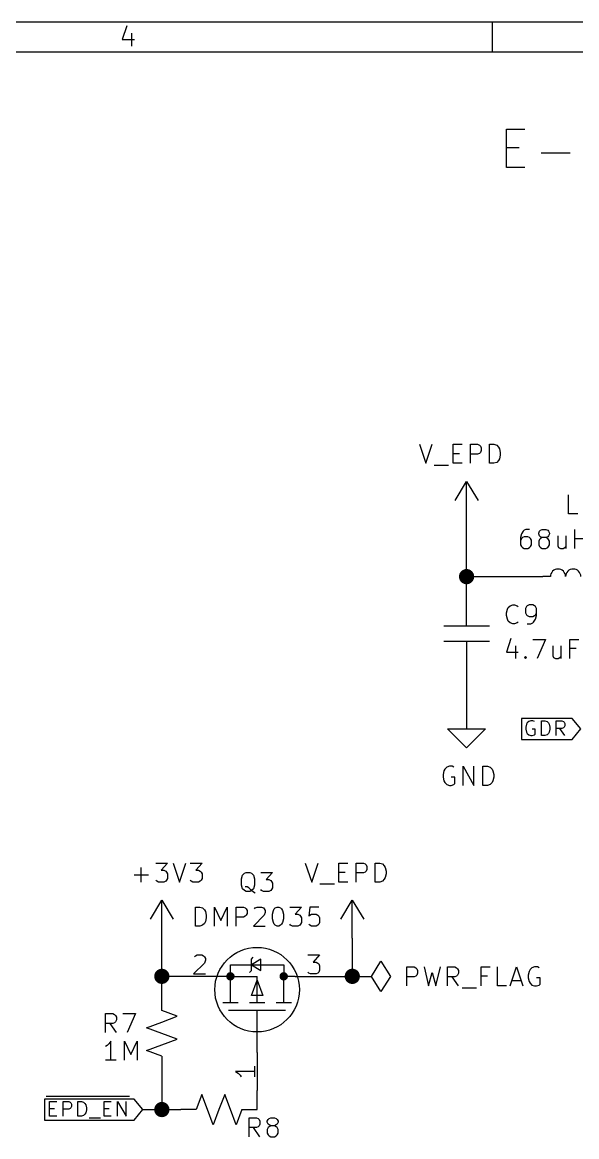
# Model space of a CAD drawing. Extents: x 0.4 to 16.1, y -11.3 to -0.4.
# Drawn here: x 7.034 to 8.489, y -3.321 to -0.394 of the extents above; entities that cross this region are included whole.
import ezdxf

# ---------------------------------------------------------------- set-up
doc = ezdxf.new("R2010")
doc.units = 0
doc.header["$MEASUREMENT"] = 0
for name, color, linetype in [('BLUE3', 171, 'CONTINUOUS'), ('CYAN2', 4, 'CONTINUOUS'), ('GREEN2', 3, 'CONTINUOUS'), ('RED2', 1, 'CONTINUOUS')]:
    doc.layers.add(name, color=color, linetype=linetype)

msp = doc.modelspace()

# ---------------------------------------------------------------- linework, layer by layer
at = {"layer": 'BLUE3', "linetype": 'CONTINUOUS'}
for p, q in [((8.30506, -0.774736), (8.30506, -0.674736)), ((8.30506, -0.674736), (8.35268, -0.674736)), ((8.30506, -0.722354), (8.33839, -0.722354)), ((8.39554, -0.736642), (8.47172, -0.736642)), ((8.35268, -0.774736), (8.30506, -0.774736))]:
    msp.add_line(p, q, dxfattribs=at)
at = {"layer": 'CYAN2', "linetype": 'CONTINUOUS'}
for p, q in [((8.07667, -1.5023), (8.09333, -1.5523)), ((8.09333, -1.5523), (8.11, -1.5023)), ((8.16476, -1.5523), (8.16476, -1.5023)), ((8.16476, -1.5023), (8.18857, -1.5023)), ((8.21, -1.5523), (8.21, -1.5023)), ((8.21, -1.5023), (8.22905, -1.5023)), ((8.22905, -1.5023), (8.23381, -1.50469)), ((8.23381, -1.50469), (8.23619, -1.50706)), ((8.23619, -1.50706), (8.23857, -1.51183)), ((8.23857, -1.51897), (8.23619, -1.52373)), ((8.23857, -1.51183), (8.23857, -1.51897)), ((8.26, -1.5523), (8.26, -1.5023)), ((8.26, -1.5023), (8.2719, -1.5023)), ((8.2719, -1.5023), (8.27905, -1.50469)), ((8.27905, -1.50469), (8.28381, -1.50944)), ((8.28381, -1.50944), (8.28619, -1.51421)), ((8.28619, -1.51421), (8.28857, -1.52373)), ((8.16476, -1.52611), (8.18143, -1.52611)), ((8.22905, -1.52849), (8.21, -1.52849)), ((8.23381, -1.52611), (8.22905, -1.52849)), ((8.23619, -1.52373), (8.23381, -1.52611)), ((8.27905, -1.54992), (8.2719, -1.5523)), ((8.28381, -1.54516), (8.27905, -1.54992)), ((8.28619, -1.5404), (8.28381, -1.54516)), ((8.28857, -1.53087), (8.28619, -1.5404)), ((8.28857, -1.52373), (8.28857, -1.53087)), ((8.11476, -1.55706), (8.15285, -1.55706)), ((8.18857, -1.5523), (8.16476, -1.5523)), ((8.2719, -1.5523), (8.26, -1.5523)), ((8.46785, -1.68493), (8.46785, -1.63493)), ((8.49167, -1.68493), (8.46785, -1.68493)), ((8.35594, -1.72593), (8.35119, -1.72831)), ((8.36547, -1.72593), (8.35594, -1.72593)), ((8.39404, -1.72831), (8.3988, -1.72593)), ((8.3988, -1.72593), (8.40833, -1.72593)), ((8.40833, -1.72593), (8.41309, -1.72831)), ((8.48452, -1.77593), (8.48452, -1.72593)), ((8.34404, -1.73783), (8.34166, -1.74736)), ((8.34166, -1.74736), (8.34166, -1.76641)), ((8.34404, -1.74974), (8.34166, -1.7545)), ((8.3488, -1.73069), (8.34404, -1.73783)), ((8.34642, -1.74736), (8.34404, -1.74974)), ((8.35119, -1.74498), (8.34642, -1.74736)), ((8.35119, -1.72831), (8.3488, -1.73069)), ((8.36071, -1.74498), (8.35119, -1.74498)), ((8.36547, -1.74736), (8.36071, -1.74498)), ((8.36785, -1.74974), (8.36547, -1.74736)), ((8.37023, -1.7545), (8.36785, -1.74974)), ((8.37023, -1.76641), (8.37023, -1.7545)), ((8.38928, -1.73545), (8.39166, -1.73069)), ((8.38928, -1.73783), (8.38928, -1.73545)), ((8.39166, -1.74259), (8.38928, -1.73783)), ((8.39166, -1.75212), (8.38928, -1.75688)), ((8.39166, -1.73069), (8.39404, -1.72831)), ((8.39404, -1.74498), (8.39166, -1.74259)), ((8.39404, -1.74974), (8.39166, -1.75212)), ((8.3988, -1.74736), (8.39404, -1.74498)), ((8.3988, -1.74736), (8.39404, -1.74974)), ((8.40833, -1.74736), (8.3988, -1.74736)), ((8.41309, -1.74498), (8.40833, -1.74736)), ((8.41309, -1.74974), (8.40833, -1.74736)), ((8.41309, -1.72831), (8.41547, -1.73069)), ((8.41547, -1.74259), (8.41309, -1.74498)), ((8.41547, -1.75212), (8.41309, -1.74974)), ((8.41547, -1.73069), (8.41785, -1.73545)), ((8.41785, -1.73783), (8.41547, -1.74259)), ((8.41785, -1.75688), (8.41547, -1.75212)), ((8.41785, -1.73545), (8.41785, -1.73783)), ((8.43928, -1.74259), (8.43928, -1.76878)), ((8.46071, -1.74259), (8.46071, -1.77593)), ((8.48452, -1.74974), (8.51309, -1.74974)), ((8.34166, -1.76641), (8.34404, -1.77117)), ((8.34404, -1.77117), (8.34642, -1.77355)), ((8.34642, -1.77355), (8.35119, -1.77593)), ((8.35119, -1.77593), (8.36071, -1.77593)), ((8.36071, -1.77593), (8.36547, -1.77355)), ((8.36547, -1.77355), (8.36785, -1.77117)), ((8.36785, -1.77117), (8.37023, -1.76641)), ((8.38928, -1.75688), (8.38928, -1.76641)), ((8.38928, -1.76641), (8.39166, -1.77117)), ((8.39166, -1.77117), (8.39404, -1.77355)), ((8.39404, -1.77355), (8.3988, -1.77593)), ((8.3988, -1.77593), (8.40833, -1.77593)), ((8.40833, -1.77593), (8.41309, -1.77355)), ((8.41309, -1.77355), (8.41547, -1.77117)), ((8.41547, -1.77117), (8.41785, -1.76641)), ((8.41785, -1.76641), (8.41785, -1.75688)), ((8.43928, -1.76878), (8.44166, -1.77355)), ((8.44166, -1.77355), (8.44642, -1.77593)), ((8.44642, -1.77593), (8.45357, -1.77593)), ((8.45357, -1.77593), (8.45833, -1.77355)), ((8.45833, -1.77355), (8.46071, -1.77117)), ((8.30703, -1.93583), (8.30941, -1.93107)), ((8.30941, -1.93107), (8.31417, -1.92631)), ((8.31417, -1.92631), (8.32131, -1.92393)), ((8.32131, -1.92393), (8.32607, -1.92393)), ((8.32607, -1.92393), (8.33322, -1.92631)), ((8.33322, -1.92631), (8.3356, -1.92869)), ((8.35703, -1.92869), (8.35465, -1.93345)), ((8.35941, -1.92631), (8.35703, -1.92869)), ((8.36417, -1.92393), (8.35941, -1.92631)), ((8.37369, -1.92393), (8.36417, -1.92393)), ((8.37846, -1.92631), (8.37369, -1.92393)), ((8.38083, -1.92869), (8.37846, -1.92631)), ((8.38322, -1.93345), (8.38083, -1.92869)), ((8.30465, -1.94536), (8.30703, -1.93583)), ((8.30465, -1.9525), (8.30465, -1.94536)), ((8.30703, -1.96202), (8.30465, -1.9525)), ((8.35465, -1.93345), (8.35465, -1.94536)), ((8.35465, -1.94536), (8.35703, -1.95012)), ((8.35703, -1.95012), (8.35941, -1.9525)), ((8.35941, -1.9525), (8.36417, -1.95488)), ((8.36417, -1.95488), (8.37369, -1.95488)), ((8.37369, -1.95488), (8.37846, -1.9525)), ((8.37846, -1.9525), (8.38083, -1.95012)), ((8.38083, -1.95012), (8.38322, -1.94536)), ((8.38083, -1.96202), (8.38322, -1.9525)), ((8.38322, -1.9525), (8.38322, -1.93345)), ((8.30941, -1.96678), (8.30703, -1.96202)), ((8.31417, -1.97155), (8.30941, -1.96678)), ((8.32131, -1.97393), (8.31417, -1.97155)), ((8.32607, -1.97393), (8.32131, -1.97393)), ((8.33322, -1.97155), (8.32607, -1.97393)), ((8.3356, -1.96917), (8.33322, -1.97155)), ((8.35941, -1.97393), (8.36893, -1.97393)), ((8.36893, -1.97393), (8.37369, -1.97155)), ((8.37369, -1.97155), (8.37607, -1.96917)), ((8.37607, -1.96917), (8.38083, -1.96202)), ((8.31655, -2.01255), (8.30465, -2.04826)), ((8.37369, -2.01493), (8.40703, -2.01493)), ((8.40703, -2.01493), (8.3856, -2.06493)), ((8.47131, -2.06493), (8.47131, -2.01493)), ((8.47131, -2.01493), (8.49512, -2.01493)), ((8.30465, -2.04826), (8.3356, -2.04826)), ((8.32846, -2.03159), (8.32846, -2.06493)), ((8.42607, -2.03159), (8.42607, -2.05778)), ((8.4475, -2.03159), (8.4475, -2.06493)), ((8.48798, -2.03874), (8.47131, -2.03874)), ((8.35226, -2.06255), (8.35465, -2.06017)), ((8.35465, -2.06493), (8.35226, -2.06255)), ((8.35465, -2.06017), (8.35703, -2.06255)), ((8.35465, -2.06017), (8.35465, -2.06493)), ((8.35703, -2.06255), (8.35465, -2.06493)), ((8.42607, -2.05778), (8.42846, -2.06255)), ((8.42846, -2.06255), (8.43322, -2.06493)), ((8.43322, -2.06493), (8.44036, -2.06493)), ((8.44036, -2.06493), (8.44512, -2.06255)), ((8.44512, -2.06255), (8.4475, -2.06017)), ((8.14071, -2.36021), (8.13833, -2.36973)), ((8.13833, -2.36973), (8.13833, -2.37687)), ((8.14309, -2.35544), (8.14071, -2.36021)), ((8.14785, -2.35069), (8.14309, -2.35544)), ((8.155, -2.3483), (8.14785, -2.35069)), ((8.16214, -2.3483), (8.155, -2.3483)), ((8.1669, -2.35069), (8.16214, -2.3483)), ((8.19071, -2.3983), (8.19071, -2.3483)), ((8.19071, -2.3483), (8.21928, -2.3983)), ((8.21928, -2.3983), (8.21928, -2.3483)), ((8.24309, -2.3983), (8.24309, -2.3483)), ((8.24309, -2.3483), (8.255, -2.3483)), ((8.255, -2.3483), (8.26214, -2.35069)), ((8.26214, -2.35069), (8.2669, -2.35544)), ((8.2669, -2.35544), (8.26928, -2.36021)), ((8.26928, -2.36021), (8.27167, -2.36973)), ((8.27167, -2.36973), (8.27167, -2.37687)), ((8.13833, -2.37687), (8.14071, -2.3864)), ((8.14071, -2.3864), (8.14309, -2.39116)), ((8.14309, -2.39116), (8.14785, -2.39592)), ((8.14785, -2.39592), (8.155, -2.3983)), ((8.155, -2.3983), (8.15976, -2.3983)), ((8.16928, -2.37687), (8.15976, -2.37687)), ((8.15976, -2.3983), (8.1669, -2.39592)), ((8.1669, -2.39592), (8.16928, -2.39354)), ((8.16928, -2.39354), (8.16928, -2.37687)), ((8.255, -2.3983), (8.24309, -2.3983)), ((8.26214, -2.39592), (8.255, -2.3983)), ((8.2669, -2.39116), (8.26214, -2.39592)), ((8.26928, -2.3864), (8.2669, -2.39116)), ((8.27167, -2.37687), (8.26928, -2.3864)), ((7.38405, -2.6023), (7.415, -2.6023)), ((7.415, -2.6023), (7.39833, -2.62135)), ((7.42928, -2.6023), (7.44595, -2.6523)), ((7.44595, -2.6523), (7.46262, -2.6023)), ((7.47452, -2.6023), (7.50547, -2.6023)), ((7.50547, -2.6023), (7.48881, -2.62135)), ((7.77667, -2.6023), (7.79333, -2.6523)), ((7.79333, -2.6523), (7.81, -2.6023)), ((7.86476, -2.6523), (7.86476, -2.6023)), ((7.86476, -2.6023), (7.88857, -2.6023)), ((7.91, -2.6523), (7.91, -2.6023)), ((7.91, -2.6023), (7.92905, -2.6023)), ((7.92905, -2.6023), (7.93381, -2.60469)), ((7.93381, -2.60469), (7.93619, -2.60706)), ((7.96, -2.6523), (7.96, -2.6023)), ((7.96, -2.6023), (7.9719, -2.6023)), ((7.9719, -2.6023), (7.97905, -2.60469)), ((7.97905, -2.60469), (7.98381, -2.60944)), ((7.3269, -2.63326), (7.365, -2.63326)), ((7.34595, -2.6523), (7.34595, -2.61421)), ((7.39833, -2.62135), (7.40547, -2.62135)), ((7.40547, -2.62135), (7.41024, -2.62373)), ((7.41024, -2.62373), (7.41262, -2.62611)), ((7.41262, -2.62611), (7.415, -2.63087)), ((7.415, -2.63087), (7.415, -2.64278)), ((7.48881, -2.62135), (7.49595, -2.62135)), ((7.49595, -2.62135), (7.50071, -2.62373)), ((7.50071, -2.62373), (7.50309, -2.62611)), ((7.50309, -2.62611), (7.50547, -2.63087)), ((7.50547, -2.63087), (7.50547, -2.64278)), ((7.60952, -2.64359), (7.6119, -2.63407)), ((7.6119, -2.63407), (7.61667, -2.62931)), ((7.61667, -2.62931), (7.62143, -2.62693)), ((7.62143, -2.62693), (7.63095, -2.62693)), ((7.63095, -2.62693), (7.63571, -2.62931)), ((7.63571, -2.62931), (7.64047, -2.63407)), ((7.64047, -2.63407), (7.64285, -2.64359)), ((7.65952, -2.62693), (7.69047, -2.62693)), ((7.69047, -2.62693), (7.67381, -2.64598)), ((7.86476, -2.62611), (7.88143, -2.62611)), ((7.92905, -2.62849), (7.91, -2.62849)), ((7.93381, -2.62611), (7.92905, -2.62849)), ((7.93619, -2.62373), (7.93381, -2.62611)), ((7.93619, -2.60706), (7.93857, -2.61183)), ((7.93857, -2.61897), (7.93619, -2.62373)), ((7.93857, -2.61183), (7.93857, -2.61897)), ((7.98381, -2.60944), (7.98619, -2.61421)), ((7.98619, -2.61421), (7.98857, -2.62373)), ((7.98857, -2.63087), (7.98619, -2.6404)), ((7.98857, -2.62373), (7.98857, -2.63087)), ((7.38643, -2.64992), (7.38405, -2.64754)), ((7.39119, -2.6523), (7.38643, -2.64992)), ((7.40547, -2.6523), (7.39119, -2.6523)), ((7.41024, -2.64992), (7.40547, -2.6523)), ((7.41262, -2.64754), (7.41024, -2.64992)), ((7.415, -2.64278), (7.41262, -2.64754)), ((7.4769, -2.64992), (7.47452, -2.64754)), ((7.48167, -2.6523), (7.4769, -2.64992)), ((7.49595, -2.6523), (7.48167, -2.6523)), ((7.50071, -2.64992), (7.49595, -2.6523)), ((7.50309, -2.64754), (7.50071, -2.64992)), ((7.50547, -2.64278), (7.50309, -2.64754)), ((7.60952, -2.66026), (7.60952, -2.64359)), ((7.6119, -2.66978), (7.60952, -2.66026)), ((7.64285, -2.66026), (7.64047, -2.66978)), ((7.64285, -2.64359), (7.64285, -2.66026)), ((7.67381, -2.64598), (7.68095, -2.64598)), ((7.68095, -2.64598), (7.68571, -2.64836)), ((7.68571, -2.64836), (7.68809, -2.65074)), ((7.68809, -2.65074), (7.69047, -2.6555)), ((7.69047, -2.6555), (7.69047, -2.66741)), ((7.81476, -2.65706), (7.85285, -2.65706)), ((7.88857, -2.6523), (7.86476, -2.6523)), ((7.9719, -2.6523), (7.96, -2.6523)), ((7.97905, -2.64992), (7.9719, -2.6523)), ((7.98381, -2.64516), (7.97905, -2.64992)), ((7.98619, -2.6404), (7.98381, -2.64516)), ((7.61667, -2.67455), (7.6119, -2.66978)), ((7.62143, -2.67693), (7.61667, -2.67455)), ((7.62381, -2.66502), (7.61905, -2.66502)), ((7.63095, -2.67693), (7.62143, -2.67693)), ((7.62857, -2.66741), (7.62381, -2.66502)), ((7.63571, -2.67455), (7.62857, -2.66741)), ((7.63571, -2.67455), (7.63095, -2.67693)), ((7.64047, -2.66978), (7.63571, -2.67455)), ((7.64047, -2.67931), (7.63571, -2.67455)), ((7.64524, -2.68169), (7.64047, -2.67931)), ((7.6619, -2.67455), (7.65952, -2.67217)), ((7.66667, -2.67693), (7.6619, -2.67455)), ((7.68095, -2.67693), (7.66667, -2.67693)), ((7.68571, -2.67455), (7.68095, -2.67693)), ((7.68809, -2.67217), (7.68571, -2.67455)), ((7.69047, -2.66741), (7.68809, -2.67217)), ((7.48809, -2.76793), (7.48809, -2.71793)), ((7.48809, -2.71793), (7.5, -2.71793)), ((7.5, -2.71793), (7.50714, -2.72031)), ((7.50714, -2.72031), (7.5119, -2.72507)), ((7.53809, -2.76793), (7.53809, -2.71793)), ((7.53809, -2.71793), (7.55476, -2.75364)), ((7.55476, -2.75364), (7.57143, -2.71793)), ((7.57143, -2.71793), (7.57143, -2.76793)), ((7.59524, -2.76793), (7.59524, -2.71793)), ((7.59524, -2.71793), (7.61428, -2.71793)), ((7.61428, -2.71793), (7.61905, -2.72031)), ((7.61905, -2.72031), (7.62143, -2.72269)), ((7.64285, -2.72269), (7.64524, -2.72031)), ((7.64524, -2.72031), (7.65, -2.71793)), ((7.65, -2.71793), (7.6619, -2.71793)), ((7.6619, -2.71793), (7.66667, -2.72031)), ((7.66667, -2.72031), (7.66905, -2.72269)), ((7.69524, -2.72269), (7.69762, -2.72031)), ((7.69762, -2.72031), (7.70238, -2.71793)), ((7.70238, -2.71793), (7.70714, -2.71793)), ((7.70714, -2.71793), (7.7119, -2.72031)), ((7.7119, -2.72031), (7.71428, -2.72269)), ((7.73571, -2.71793), (7.76667, -2.71793)), ((7.76667, -2.71793), (7.75, -2.73698)), ((7.78809, -2.71793), (7.78571, -2.74174)), ((7.8119, -2.71793), (7.78809, -2.71793)), ((7.5119, -2.72507), (7.51428, -2.72983)), ((7.51428, -2.72983), (7.51667, -2.73936)), ((7.51667, -2.7465), (7.51428, -2.75602)), ((7.51667, -2.73936), (7.51667, -2.7465)), ((7.61428, -2.74412), (7.59524, -2.74412)), ((7.61905, -2.74174), (7.61428, -2.74412)), ((7.62143, -2.73936), (7.61905, -2.74174)), ((7.62143, -2.72269), (7.62381, -2.72745)), ((7.62381, -2.73459), (7.62143, -2.73936)), ((7.62381, -2.72745), (7.62381, -2.73459)), ((7.66905, -2.73936), (7.64047, -2.76793)), ((7.66905, -2.72269), (7.67143, -2.72745)), ((7.67143, -2.73221), (7.66905, -2.73936)), ((7.67143, -2.72745), (7.67143, -2.73221)), ((7.69047, -2.73698), (7.69285, -2.72745)), ((7.69047, -2.74888), (7.69047, -2.73698)), ((7.69285, -2.75841), (7.69047, -2.74888)), ((7.69285, -2.72745), (7.69524, -2.72269)), ((7.71428, -2.72269), (7.71667, -2.72745)), ((7.71667, -2.72745), (7.71905, -2.73698)), ((7.71905, -2.74888), (7.71667, -2.75841)), ((7.71905, -2.73698), (7.71905, -2.74888)), ((7.75, -2.73698), (7.75714, -2.73698)), ((7.75714, -2.73698), (7.7619, -2.73936)), ((7.7619, -2.73936), (7.76428, -2.74174)), ((7.76428, -2.74174), (7.76667, -2.7465)), ((7.76667, -2.7465), (7.76667, -2.75841)), ((7.78571, -2.74174), (7.78809, -2.73936)), ((7.78809, -2.73936), (7.79285, -2.73698)), ((7.79285, -2.73698), (7.80476, -2.73698)), ((7.80476, -2.73698), (7.80952, -2.73936)), ((7.80952, -2.73936), (7.8119, -2.74174)), ((7.8119, -2.74174), (7.81428, -2.7465)), ((7.81428, -2.7465), (7.81428, -2.75841)), ((7.5, -2.76793), (7.48809, -2.76793)), ((7.50714, -2.76555), (7.5, -2.76793)), ((7.5119, -2.76078), (7.50714, -2.76555)), ((7.51428, -2.75602), (7.5119, -2.76078)), ((7.64047, -2.76793), (7.67143, -2.76793)), ((7.69524, -2.76317), (7.69285, -2.75841)), ((7.69762, -2.76555), (7.69524, -2.76317)), ((7.70238, -2.76793), (7.69762, -2.76555)), ((7.70714, -2.76793), (7.70238, -2.76793)), ((7.7119, -2.76555), (7.70714, -2.76793)), ((7.71428, -2.76317), (7.7119, -2.76555)), ((7.71667, -2.75841), (7.71428, -2.76317)), ((7.73809, -2.76555), (7.73571, -2.76317)), ((7.74285, -2.76793), (7.73809, -2.76555)), ((7.75714, -2.76793), (7.74285, -2.76793)), ((7.7619, -2.76555), (7.75714, -2.76793)), ((7.76428, -2.76317), (7.7619, -2.76555)), ((7.76667, -2.75841), (7.76428, -2.76317)), ((7.78809, -2.76555), (7.78571, -2.76317)), ((7.79285, -2.76793), (7.78809, -2.76555)), ((7.80476, -2.76793), (7.79285, -2.76793)), ((7.80952, -2.76555), (7.80476, -2.76793)), ((7.8119, -2.76317), (7.80952, -2.76555)), ((7.81428, -2.75841), (7.8119, -2.76317)), ((8.04303, -2.9253), (8.04303, -2.8753)), ((8.04303, -2.8753), (8.06207, -2.8753)), ((8.06207, -2.8753), (8.06684, -2.87769)), ((8.06684, -2.87769), (8.06922, -2.88006)), ((8.06922, -2.89673), (8.06684, -2.89911)), ((8.06922, -2.88006), (8.0716, -2.88483)), ((8.0716, -2.89197), (8.06922, -2.89673)), ((8.0716, -2.88483), (8.0716, -2.89197)), ((8.08826, -2.8753), (8.10017, -2.9253)), ((8.10017, -2.9253), (8.10969, -2.88959)), ((8.10969, -2.88959), (8.11922, -2.9253)), ((8.11922, -2.9253), (8.13112, -2.8753)), ((8.15017, -2.9253), (8.15017, -2.8753)), ((8.15017, -2.8753), (8.16922, -2.8753)), ((8.16922, -2.8753), (8.17398, -2.87769)), ((8.17398, -2.87769), (8.17636, -2.88006)), ((8.17636, -2.89673), (8.17398, -2.89911)), ((8.17636, -2.88006), (8.17874, -2.88483)), ((8.17874, -2.89197), (8.17636, -2.89673)), ((8.17874, -2.88483), (8.17874, -2.89197)), ((8.23826, -2.9253), (8.23826, -2.8753)), ((8.23826, -2.8753), (8.26207, -2.8753)), ((8.28112, -2.9253), (8.28112, -2.8753)), ((8.31446, -2.9253), (8.33112, -2.8753)), ((8.33112, -2.8753), (8.34779, -2.9253)), ((8.36446, -2.88721), (8.36207, -2.89673)), ((8.36207, -2.89673), (8.36207, -2.90387)), ((8.36684, -2.88244), (8.36446, -2.88721)), ((8.3716, -2.87769), (8.36684, -2.88244)), ((8.37874, -2.8753), (8.3716, -2.87769)), ((8.38589, -2.8753), (8.37874, -2.8753)), ((8.39065, -2.87769), (8.38589, -2.8753)), ((8.06207, -2.90149), (8.04303, -2.90149)), ((8.06684, -2.89911), (8.06207, -2.90149)), ((8.16922, -2.90149), (8.15017, -2.90149)), ((8.17874, -2.9253), (8.16207, -2.90149)), ((8.17398, -2.89911), (8.16922, -2.90149)), ((8.25493, -2.89911), (8.23826, -2.89911)), ((8.30493, -2.9253), (8.28112, -2.9253)), ((8.31922, -2.91102), (8.34303, -2.91102)), ((8.36207, -2.90387), (8.36446, -2.9134)), ((8.36446, -2.9134), (8.36684, -2.91816)), ((8.36684, -2.91816), (8.3716, -2.92292)), ((8.3716, -2.92292), (8.37874, -2.9253)), ((8.37874, -2.9253), (8.3835, -2.9253)), ((8.39303, -2.90387), (8.3835, -2.90387)), ((8.3835, -2.9253), (8.39065, -2.92292)), ((8.39065, -2.92292), (8.39303, -2.92054)), ((8.39303, -2.92054), (8.39303, -2.90387)), ((8.18826, -2.93006), (8.22636, -2.93006)), ((7.25216, -3.04793), (7.25216, -2.99793)), ((7.25216, -2.99793), (7.2712, -2.99793)), ((7.2712, -2.99793), (7.27596, -3.00031)), ((7.27596, -3.00031), (7.27835, -3.00269)), ((7.27835, -3.00269), (7.28073, -3.00745)), ((7.28073, -3.01459), (7.27835, -3.01936)), ((7.28073, -3.00745), (7.28073, -3.01459)), ((7.29739, -2.99793), (7.33073, -2.99793)), ((7.33073, -2.99793), (7.3093, -3.04793)), ((7.2712, -3.02412), (7.25216, -3.02412)), ((7.28073, -3.04793), (7.26406, -3.02412)), ((7.27596, -3.02174), (7.2712, -3.02412)), ((7.27835, -3.01936), (7.27596, -3.02174)), ((7.26592, -3.06993), (7.26116, -3.07707)), ((7.26592, -3.11993), (7.26592, -3.06993)), ((7.30163, -3.11993), (7.30163, -3.06993)), ((7.30163, -3.06993), (7.3183, -3.10564)), ((7.3183, -3.10564), (7.33496, -3.06993)), ((7.33496, -3.06993), (7.33496, -3.11993)), ((7.25639, -3.08183), (7.25163, -3.08421)), ((7.26116, -3.07707), (7.25639, -3.08183)), ((7.2802, -3.11993), (7.25163, -3.11993)), ((7.62903, -3.3213), (7.62903, -3.2713)), ((7.62903, -3.2713), (7.64807, -3.2713)), ((7.64807, -3.2713), (7.65283, -3.27369)), ((7.65283, -3.27369), (7.65522, -3.27606)), ((7.65522, -3.27606), (7.6576, -3.28083)), ((7.67665, -3.28083), (7.67903, -3.27606)), ((7.67903, -3.27606), (7.68141, -3.27369)), ((7.68141, -3.27369), (7.68617, -3.2713)), ((7.68617, -3.2713), (7.69569, -3.2713)), ((7.69569, -3.2713), (7.70046, -3.27369)), ((7.70046, -3.27369), (7.70283, -3.27606)), ((7.70283, -3.27606), (7.70522, -3.28083)), ((7.64807, -3.29749), (7.62903, -3.29749)), ((7.6576, -3.3213), (7.64093, -3.29749)), ((7.65283, -3.29511), (7.64807, -3.29749)), ((7.65522, -3.29273), (7.65283, -3.29511)), ((7.6576, -3.28797), (7.65522, -3.29273)), ((7.6576, -3.28083), (7.6576, -3.28797)), ((7.67665, -3.28321), (7.67665, -3.28083)), ((7.67903, -3.28797), (7.67665, -3.28321)), ((7.67903, -3.29749), (7.67665, -3.30226)), ((7.67665, -3.30226), (7.67665, -3.31178)), ((7.68141, -3.29035), (7.67903, -3.28797)), ((7.68141, -3.29511), (7.67903, -3.29749)), ((7.68617, -3.29273), (7.68141, -3.29035)), ((7.68617, -3.29273), (7.68141, -3.29511)), ((7.69569, -3.29273), (7.68617, -3.29273)), ((7.70046, -3.29035), (7.69569, -3.29273)), ((7.70046, -3.29511), (7.69569, -3.29273)), ((7.70283, -3.28797), (7.70046, -3.29035)), ((7.70283, -3.29749), (7.70046, -3.29511)), ((7.70522, -3.28321), (7.70283, -3.28797)), ((7.70522, -3.30226), (7.70283, -3.29749)), ((7.70522, -3.28083), (7.70522, -3.28321)), ((7.70522, -3.31178), (7.70522, -3.30226)), ((7.67665, -3.31178), (7.67903, -3.31654)), ((7.67903, -3.31654), (7.68141, -3.31892)), ((7.68141, -3.31892), (7.68617, -3.3213)), ((7.68617, -3.3213), (7.69569, -3.3213)), ((7.69569, -3.3213), (7.70046, -3.31892)), ((7.70046, -3.31892), (7.70283, -3.31654)), ((7.70283, -3.31654), (7.70522, -3.31178))]:
    msp.add_line(p, q, dxfattribs=at)
at = {"layer": 'GREEN2', "linetype": 'CONTINUOUS'}
for p, q in [((8.2, -1.85), (8.2, -1.7)), ((8.2, -1.9), (8.2, -1.85)), ((8.2, -1.85), (8.4, -1.85)), ((8.2, -2.1), (8.2, -2.2)), ((7.4, -2.9), (7.4, -2.8)), ((7.9, -2.8), (7.9, -2.9)), ((7.45, -2.9), (7.4, -2.9)), ((7.4, -2.95), (7.4, -2.9)), ((7.85, -2.9), (7.9, -2.9)), ((7.4, -3.15), (7.4, -3.25)), ((7.65, -3.25), (7.65, -3.2)), ((7.35, -3.25), (7.4, -3.25)), ((7.4, -3.25), (7.45, -3.25))]:
    msp.add_line(p, q, dxfattribs=at)
at = {"layer": 'GREEN2', "const_width": 0.02}
for points in [[(8.19, -1.85, 1), (8.21, -1.85, 1)], [(7.39, -2.9, 1), (7.41, -2.9, 1)], [(7.89, -2.9, 1), (7.91, -2.9, 1)], [(7.39, -3.25, 1), (7.41, -3.25, 1)]]:
    msp.add_lwpolyline(points, format="xyb", close=True, dxfattribs=at)
at = {"layer": 'RED2', "linetype": 'CONTINUOUS'}
for p, q in [((16.1413, -0.393701), (0.393701, -0.393701)), ((7.30835, -0.402602), (7.29617, -0.439161)), ((8.26772, -0.472441), (8.26772, -0.393701)), ((7.32054, -0.422102), (7.32054, -0.45622)), ((7.29617, -0.439161), (7.32785, -0.439161)), ((16.0626, -0.472441), (0.472441, -0.472441)), ((8.17, -1.65), (8.2, -1.6)), ((8.2, -1.7), (8.2, -1.6)), ((8.2, -1.6), (8.23, -1.65)), ((8.42, -1.85), (8.4, -1.85)), ((8.2, -1.98), (8.2, -1.9)), ((8.26, -1.98), (8.14, -1.98)), ((8.26, -2.02), (8.14, -2.02)), ((8.2, -2.02), (8.2, -2.1)), ((8.2, -2.2), (8.2, -2.25)), ((8.47738, -2.2225), (8.34439, -2.2225)), ((8.34439, -2.2225), (8.34439, -2.25)), ((8.5, -2.25), (8.47738, -2.2225)), ((8.2, -2.3), (8.15, -2.25)), ((8.15, -2.25), (8.2, -2.25)), ((8.2, -2.25), (8.25, -2.25)), ((8.25, -2.25), (8.2, -2.3)), ((8.34439, -2.25), (8.34439, -2.2775)), ((8.35748, -2.23793), (8.35562, -2.24535)), ((8.35562, -2.24535), (8.35562, -2.25093)), ((8.35562, -2.25093), (8.35748, -2.25835)), ((8.35934, -2.23421), (8.35748, -2.23793)), ((8.36305, -2.2305), (8.35934, -2.23421)), ((8.36862, -2.22864), (8.36305, -2.2305)), ((8.3742, -2.22864), (8.36862, -2.22864)), ((8.37977, -2.25093), (8.37234, -2.25093)), ((8.37791, -2.2305), (8.3742, -2.22864)), ((8.37977, -2.26393), (8.37977, -2.25093)), ((8.39648, -2.26764), (8.39648, -2.22864)), ((8.39648, -2.22864), (8.40577, -2.22864)), ((8.40577, -2.22864), (8.41134, -2.2305)), ((8.41134, -2.2305), (8.41505, -2.23421)), ((8.41505, -2.23421), (8.41691, -2.23793)), ((8.41691, -2.23793), (8.41877, -2.24535)), ((8.41877, -2.25093), (8.41691, -2.25835)), ((8.41877, -2.24535), (8.41877, -2.25093)), ((8.43548, -2.26764), (8.43548, -2.22864)), ((8.43548, -2.22864), (8.45034, -2.22864)), ((8.45034, -2.24907), (8.43548, -2.24907)), ((8.45777, -2.26764), (8.44477, -2.24907)), ((8.45034, -2.22864), (8.45405, -2.2305)), ((8.45405, -2.24721), (8.45034, -2.24907)), ((8.45405, -2.2305), (8.45591, -2.23235)), ((8.45591, -2.24535), (8.45405, -2.24721)), ((8.45591, -2.23235), (8.45777, -2.23607)), ((8.45777, -2.24164), (8.45591, -2.24535)), ((8.45777, -2.23607), (8.45777, -2.24164)), ((8.47738, -2.2775), (8.5, -2.25)), ((8.34439, -2.2775), (8.47738, -2.2775)), ((8.35748, -2.25835), (8.35934, -2.26207)), ((8.35934, -2.26207), (8.36305, -2.26578)), ((8.36305, -2.26578), (8.36862, -2.26764)), ((8.36862, -2.26764), (8.37234, -2.26764)), ((8.37234, -2.26764), (8.37791, -2.26578)), ((8.37791, -2.26578), (8.37977, -2.26393)), ((8.40577, -2.26764), (8.39648, -2.26764)), ((8.41134, -2.26578), (8.40577, -2.26764)), ((8.41505, -2.26207), (8.41134, -2.26578)), ((8.41691, -2.25835), (8.41505, -2.26207)), ((7.37, -2.75), (7.4, -2.7)), ((7.4, -2.8), (7.4, -2.7)), ((7.4, -2.7), (7.43, -2.75)), ((7.87, -2.75), (7.9, -2.7)), ((7.9, -2.8), (7.9, -2.7)), ((7.9, -2.7), (7.93, -2.75)), ((7.5119, -2.86504), (7.48333, -2.89361)), ((7.48571, -2.84837), (7.48809, -2.846)), ((7.48809, -2.846), (7.49285, -2.84361)), ((7.49285, -2.84361), (7.50476, -2.84361)), ((7.50476, -2.84361), (7.50952, -2.846)), ((7.50952, -2.846), (7.5119, -2.84837)), ((7.5119, -2.84837), (7.51428, -2.85314)), ((7.51428, -2.8579), (7.5119, -2.86504)), ((7.51428, -2.85314), (7.51428, -2.8579)), ((7.635, -2.855), (7.64, -2.85)), ((7.635, -2.885), (7.635, -2.855)), ((7.66, -2.855), (7.635, -2.87)), ((7.66, -2.885), (7.66, -2.855)), ((7.78333, -2.84361), (7.81428, -2.84361)), ((7.81428, -2.84361), (7.79762, -2.86266)), ((7.79762, -2.86266), (7.80476, -2.86266)), ((7.80476, -2.86266), (7.80952, -2.86504)), ((7.80952, -2.86504), (7.8119, -2.86742)), ((7.8119, -2.86742), (7.81428, -2.87219)), ((7.95, -2.9), (7.975, -2.86)), ((7.975, -2.86), (8, -2.9)), ((7.48333, -2.89361), (7.51428, -2.89361)), ((7.58, -2.9), (7.58, -2.87)), ((7.58, -2.87), (7.72, -2.87)), ((7.63, -2.89), (7.635, -2.885)), ((7.635, -2.87), (7.66, -2.885)), ((7.72, -2.87), (7.72, -2.9)), ((7.78571, -2.89123), (7.78333, -2.88885)), ((7.79047, -2.89361), (7.78571, -2.89123)), ((7.80476, -2.89361), (7.79047, -2.89361)), ((7.80952, -2.89123), (7.80476, -2.89361)), ((7.8119, -2.88885), (7.80952, -2.89123)), ((7.81428, -2.88409), (7.8119, -2.88885)), ((7.81428, -2.87219), (7.81428, -2.88409)), ((7.55, -2.9), (7.45, -2.9)), ((7.58, -2.9), (7.55, -2.9)), ((7.58, -2.97), (7.58, -2.9)), ((7.58, -2.9), (7.65, -2.9)), ((7.635, -2.95), (7.65, -2.91)), ((7.65, -2.97), (7.65, -2.9)), ((7.65, -2.91), (7.665, -2.95)), ((7.72, -2.97), (7.72, -2.9)), ((7.75, -2.9), (7.72, -2.9)), ((7.75, -2.9), (7.85, -2.9)), ((7.9, -2.9), (7.95, -2.9)), ((7.975, -2.94), (7.95, -2.9)), ((8, -2.9), (7.975, -2.94)), ((7.4, -2.99), (7.4, -2.95)), ((7.665, -2.95), (7.635, -2.95)), ((7.6, -2.97), (7.56, -2.97)), ((7.67, -2.97), (7.63, -2.97)), ((7.74, -2.97), (7.7, -2.97)), ((7.44, -3.005), (7.4, -2.99)), ((7.4, -3.02), (7.44, -3.005)), ((7.725, -2.99), (7.575, -2.99)), ((7.65, -3.1), (7.65, -2.99)), ((7.36, -3.035), (7.4, -3.02)), ((7.4, -3.05), (7.36, -3.035)), ((7.44, -3.065), (7.4, -3.05)), ((7.4, -3.08), (7.44, -3.065)), ((7.36, -3.095), (7.4, -3.08)), ((7.4, -3.11), (7.36, -3.095)), ((7.65, -3.1), (7.65, -3.2)), ((7.4, -3.11), (7.4, -3.15)), ((7.64361, -3.15), (7.59361, -3.15)), ((7.59361, -3.15), (7.60076, -3.15476)), ((7.60076, -3.15476), (7.60552, -3.15952)), ((7.60552, -3.15952), (7.6079, -3.16428)), ((7.64361, -3.13571), (7.64361, -3.16428)), ((7.09605, -3.2149), (7.13134, -3.2149)), ((7.13134, -3.2149), (7.17034, -3.2149)), ((7.17034, -3.2149), (7.20934, -3.2149)), ((7.20934, -3.2149), (7.23905, -3.2149)), ((7.23905, -3.2149), (7.27434, -3.2149)), ((7.27434, -3.2149), (7.3152, -3.2149)), ((7.505, -3.21), (7.49, -3.25)), ((7.52, -3.25), (7.505, -3.21)), ((7.565, -3.21), (7.55, -3.25)), ((7.58, -3.25), (7.565, -3.21)), ((7.32738, -3.2225), (7.09224, -3.2225)), ((7.09224, -3.2225), (7.09224, -3.25)), ((7.10534, -3.26764), (7.10534, -3.22864)), ((7.10534, -3.22864), (7.12391, -3.22864)), ((7.10534, -3.24721), (7.11834, -3.24721)), ((7.14062, -3.26764), (7.14062, -3.22864)), ((7.14062, -3.22864), (7.15548, -3.22864)), ((7.15548, -3.24907), (7.14062, -3.24907)), ((7.15548, -3.22864), (7.1592, -3.2305)), ((7.1592, -3.24721), (7.15548, -3.24907)), ((7.1592, -3.2305), (7.16105, -3.23235)), ((7.16105, -3.24535), (7.1592, -3.24721)), ((7.16105, -3.23235), (7.16291, -3.23607)), ((7.16291, -3.24164), (7.16105, -3.24535)), ((7.16291, -3.23607), (7.16291, -3.24164)), ((7.17962, -3.26764), (7.17962, -3.22864)), ((7.17962, -3.22864), (7.18891, -3.22864)), ((7.18891, -3.22864), (7.19448, -3.2305)), ((7.19448, -3.2305), (7.1982, -3.23421)), ((7.1982, -3.23421), (7.20005, -3.23793)), ((7.20005, -3.23793), (7.20191, -3.24535)), ((7.20191, -3.24535), (7.20191, -3.25093)), ((7.24834, -3.26764), (7.24834, -3.22864)), ((7.24834, -3.22864), (7.26691, -3.22864)), ((7.24834, -3.24721), (7.26134, -3.24721)), ((7.28362, -3.26764), (7.28362, -3.22864)), ((7.28362, -3.22864), (7.30591, -3.26764)), ((7.30591, -3.26764), (7.30591, -3.22864)), ((7.35, -3.25), (7.32738, -3.2225)), ((7.09224, -3.25), (7.09224, -3.2775)), ((7.09224, -3.2775), (7.32738, -3.2775)), ((7.12391, -3.26764), (7.10534, -3.26764)), ((7.18891, -3.26764), (7.17962, -3.26764)), ((7.19448, -3.26578), (7.18891, -3.26764)), ((7.1982, -3.26207), (7.19448, -3.26578)), ((7.20005, -3.25835), (7.1982, -3.26207)), ((7.20191, -3.25093), (7.20005, -3.25835)), ((7.20934, -3.27135), (7.23905, -3.27135)), ((7.26691, -3.26764), (7.24834, -3.26764)), ((7.32738, -3.2775), (7.35, -3.25)), ((7.49, -3.25), (7.45, -3.25)), ((7.535, -3.29), (7.52, -3.25)), ((7.55, -3.25), (7.535, -3.29)), ((7.595, -3.29), (7.58, -3.25)), ((7.61, -3.25), (7.595, -3.29)), ((7.61, -3.25), (7.65, -3.25))]:
    msp.add_line(p, q, dxfattribs=at)
at = {"layer": 'RED2', "const_width": 0.011}
for points in [[(7.5745, -2.9, 1), (7.5855, -2.9, 1)], [(7.7145, -2.9, 1), (7.7255, -2.9, 1)]]:
    msp.add_lwpolyline(points, format="xyb", close=True, dxfattribs=at)
at = {"layer": 'RED2'}
msp.add_circle((7.65, -2.935), 0.111, dxfattribs=at)
for centre in [(8.44, -1.85), (8.48, -1.85)]:
    msp.add_arc(centre, 0.02, -359.9, -180.1, dxfattribs=at)

doc.saveas('drawing.dxf')
